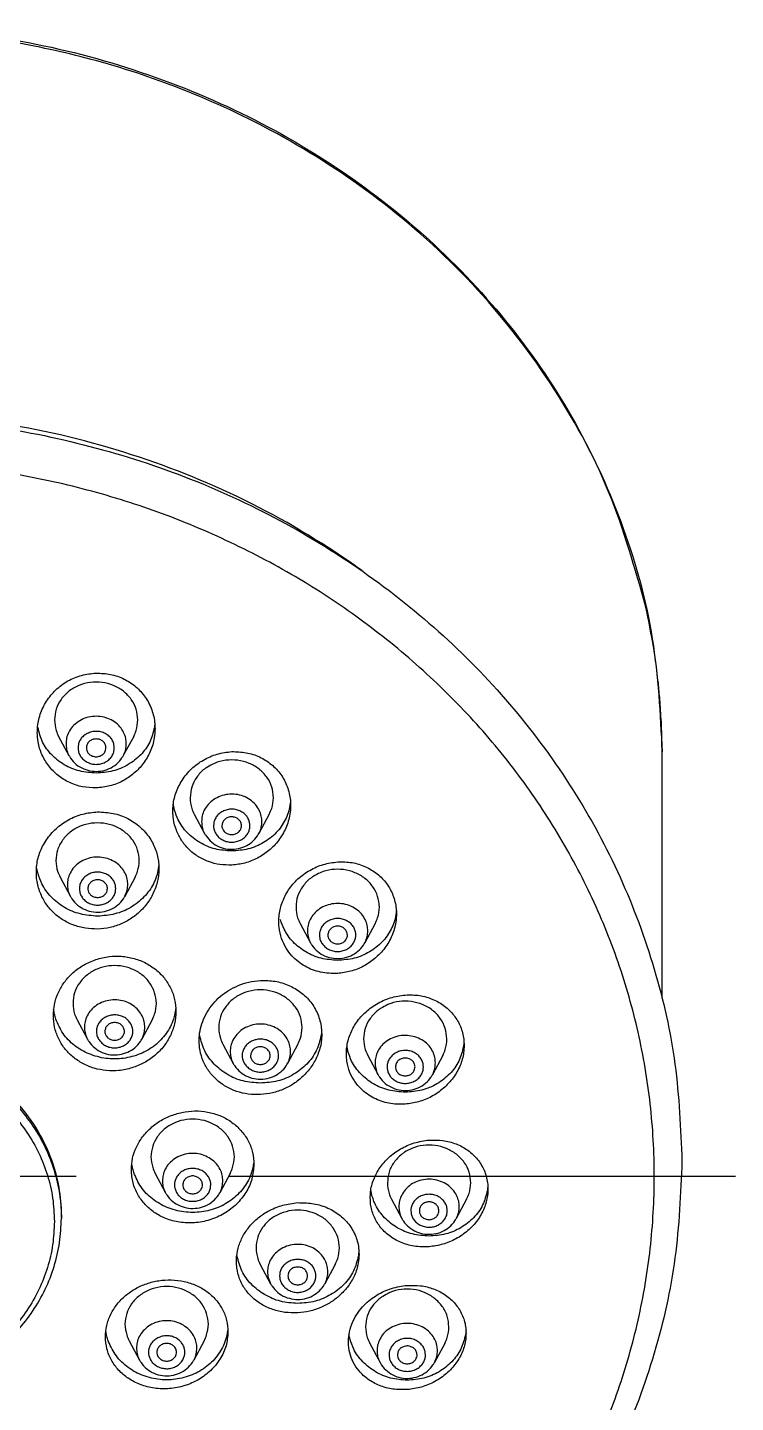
# Model space of a CAD drawing. Header units: millimetres. Extents: x 653 to 1073, y -85 to 509.
# Drawn here: x 815.45 to 821.22, y 172.05 to 183.27 of the extents above; entities that cross this region are included whole.
import ezdxf

# ---------------------------------------------------------------- set-up
doc = ezdxf.new("R2010")
doc.units = ezdxf.units.MM
doc.header["$MEASUREMENT"] = 0
doc.linetypes.add('CENTER', pattern=[2, 1.25, -0.25, 0.25, -0.25])
for name, color, linetype in [('CL', 1, 'CENTER'), ('D', 2, 'Continuous'), ('DWG', 7, 'Continuous')]:
    doc.layers.add(name, color=color, linetype=linetype)

msp = doc.modelspace()

# ---------------------------------------------------------------- linework, layer by layer
at = {"layer": 'CL', "ltscale": 5}
msp.add_line((807.095, 173.9), (821.223, 173.9), dxfattribs=at)
at = {"layer": 'D'}
for p, q in [((815.702, 177.488), (815.786, 177.331)), ((816.314, 177.488), (816.229, 177.331)), ((815.928, 177.395), (815.929, 177.386)), ((816.087, 177.386), (816.088, 177.395)), ((816.808, 176.853), (816.892, 176.696)), ((817.42, 176.853), (817.335, 176.696)), ((817.034, 176.76), (817.034, 176.751)), ((817.193, 176.751), (817.194, 176.76)), ((815.714, 176.34), (815.798, 176.182)), ((815.94, 176.246), (815.94, 176.238)), ((816.099, 176.238), (816.1, 176.246)), ((816.326, 176.34), (816.241, 176.182)), ((817.672, 175.961), (817.756, 175.804)), ((818.283, 175.961), (818.199, 175.804)), ((817.898, 175.868), (817.898, 175.859)), ((818.057, 175.859), (818.058, 175.868)), ((815.853, 175.175), (815.937, 175.018)), ((816.464, 175.175), (816.38, 175.018)), ((816.079, 175.081), (816.079, 175.073)), ((816.238, 175.073), (816.239, 175.081)), ((817.042, 174.977), (817.126, 174.82)), ((817.654, 174.977), (817.569, 174.82)), ((818.223, 174.885), (818.307, 174.728)), ((818.835, 174.885), (818.751, 174.728)), ((817.268, 174.884), (817.268, 174.875)), ((817.427, 174.875), (817.428, 174.884)), ((818.449, 174.791), (818.45, 174.783)), ((818.608, 174.783), (818.609, 174.791)), ((816.489, 173.923), (816.573, 173.765)), ((817.101, 173.923), (817.016, 173.765)), ((816.715, 173.829), (816.716, 173.821)), ((816.874, 173.821), (816.875, 173.829)), ((818.418, 173.712), (818.502, 173.554)), ((819.029, 173.712), (818.945, 173.554)), ((815.724, 173.579), (815.724, 173.556)), ((818.644, 173.618), (818.644, 173.61)), ((818.803, 173.61), (818.804, 173.618)), ((817.346, 173.18), (817.43, 173.023)), ((817.958, 173.18), (817.874, 173.023)), ((817.572, 173.087), (817.573, 173.078)), ((817.731, 173.078), (817.732, 173.087)), ((816.277, 172.557), (816.362, 172.4)), ((816.889, 172.557), (816.805, 172.4)), ((818.24, 172.536), (818.324, 172.379)), ((818.851, 172.536), (818.767, 172.379)), ((816.503, 172.464), (816.504, 172.455)), ((816.663, 172.455), (816.663, 172.464)), ((818.465, 172.442), (818.466, 172.434)), ((818.625, 172.434), (818.625, 172.442))]:
    msp.add_line(p, q, dxfattribs=at)
for points in [[(815.528, 177.521), (815.529, 177.555), (815.552, 177.668), (815.603, 177.775), (815.68, 177.868), (815.777, 177.94), (815.889, 177.986), (816.008, 178.004)], [(816.348, 177.623), (816.334, 177.71), (816.294, 177.79), (816.231, 177.856), (816.149, 177.903), (816.056, 177.928), (815.96, 177.928), (815.867, 177.903), (815.785, 177.856), (815.722, 177.79), (815.682, 177.71), (815.668, 177.623)], [(816.008, 178.004), (816.125, 177.994), (816.235, 177.956), (816.331, 177.893), (816.408, 177.808), (816.461, 177.706), (816.486, 177.592), (816.488, 177.551)], [(815.668, 177.623), (815.682, 177.536), (815.702, 177.488)], [(816.254, 177.429), (816.249, 177.473), (816.232, 177.52), (816.202, 177.567), (816.157, 177.606), (816.102, 177.635), (816.041, 177.65), (815.978, 177.65), (815.916, 177.636), (815.861, 177.607), (815.816, 177.568), (815.784, 177.522), (815.767, 177.474), (815.762, 177.429)], [(816.314, 177.488), (816.334, 177.536), (816.348, 177.623)], [(816.487, 177.591), (816.483, 177.561)], [(816.008, 177.068), (815.897, 177.077), (815.792, 177.111), (815.698, 177.169), (815.621, 177.247), (815.566, 177.339), (815.535, 177.444), (815.528, 177.521)], [(816.008, 177.188), (815.873, 177.206), (815.748, 177.257), (815.645, 177.338), (815.571, 177.442), (815.533, 177.561)], [(816.156, 177.395), (816.153, 177.421), (816.143, 177.45), (816.125, 177.478), (816.098, 177.502), (816.065, 177.519), (816.028, 177.528), (815.99, 177.528), (815.953, 177.519), (815.919, 177.502), (815.892, 177.479), (815.873, 177.451), (815.863, 177.422), (815.86, 177.395)], [(816.088, 177.395), (816.082, 177.422), (816.065, 177.446), (816.039, 177.462), (816.008, 177.467), (815.977, 177.462), (815.951, 177.446), (815.934, 177.422), (815.928, 177.395)], [(816.483, 177.561), (816.445, 177.442), (816.371, 177.338), (816.267, 177.257), (816.143, 177.206), (816.008, 177.188)], [(816.488, 177.551), (816.482, 177.476), (816.449, 177.365), (816.392, 177.267), (816.316, 177.187), (816.225, 177.125), (816.12, 177.084), (816.008, 177.068)], [(815.762, 177.429), (815.767, 177.384), (815.783, 177.337), (815.786, 177.331)], [(815.86, 177.395), (815.863, 177.368), (815.873, 177.339), (815.891, 177.312), (815.918, 177.288), (815.951, 177.271), (815.988, 177.261), (816.026, 177.261), (816.063, 177.27), (816.097, 177.287), (816.124, 177.311), (816.143, 177.339), (816.153, 177.368), (816.156, 177.395)], [(815.928, 177.386), (815.934, 177.367), (815.951, 177.343), (815.977, 177.328), (816.008, 177.322), (816.039, 177.328), (816.065, 177.343), (816.082, 177.367), (816.087, 177.386)], [(816.23, 177.331), (816.232, 177.335), (816.249, 177.383), (816.254, 177.429)], [(816.634, 176.876), (816.635, 176.914), (816.658, 177.024), (816.709, 177.129), (816.786, 177.223), (816.883, 177.295), (816.995, 177.343), (817.114, 177.364)], [(817.114, 177.364), (817.231, 177.355), (817.341, 177.32), (817.437, 177.259), (817.514, 177.177), (817.566, 177.078), (817.592, 176.967), (817.594, 176.925)], [(815.786, 177.331), (815.799, 177.311), (815.845, 177.26), (815.906, 177.223), (815.975, 177.205), (816.046, 177.205), (816.114, 177.225), (816.173, 177.262), (816.218, 177.312), (816.23, 177.331)], [(817.454, 176.988), (817.44, 177.075), (817.4, 177.154), (817.337, 177.221), (817.255, 177.268), (817.162, 177.293), (817.065, 177.293), (816.973, 177.268), (816.916, 177.238)], [(816.916, 177.238), (816.891, 177.221), (816.828, 177.154), (816.788, 177.075), (816.774, 176.988)], [(817.36, 176.793), (817.355, 176.838), (817.338, 176.885), (817.307, 176.931), (817.263, 176.971), (817.208, 177), (817.147, 177.015), (817.083, 177.015), (817.022, 177), (816.967, 176.972), (816.922, 176.933), (816.89, 176.887), (816.873, 176.839), (816.868, 176.793)], [(816.647, 176.885), (816.639, 176.926), (816.637, 176.934)], [(816.774, 176.988), (816.788, 176.901), (816.808, 176.853)], [(817.593, 176.958), (817.589, 176.926), (817.55, 176.807), (817.477, 176.703), (817.373, 176.622), (817.249, 176.57), (817.114, 176.553)], [(817.594, 176.925), (817.588, 176.853), (817.555, 176.74), (817.496, 176.64), (817.417, 176.557), (817.324, 176.495), (817.221, 176.455), (817.114, 176.438)], [(817.42, 176.853), (817.44, 176.901), (817.454, 176.988)], [(815.52, 176.378), (815.522, 176.424), (815.547, 176.536), (815.602, 176.643), (815.681, 176.735), (815.782, 176.807), (815.898, 176.854), (816.02, 176.872)], [(816.02, 176.872), (816.146, 176.86), (816.265, 176.818), (816.367, 176.748), (816.445, 176.658), (816.495, 176.557), (816.517, 176.458), (816.52, 176.41)], [(817.114, 176.438), (817.018, 176.443), (816.925, 176.466), (816.838, 176.509), (816.763, 176.568), (816.704, 176.641), (816.662, 176.722), (816.638, 176.813), (816.634, 176.876)], [(817.114, 176.553), (816.979, 176.57), (816.854, 176.622), (816.751, 176.703), (816.677, 176.807), (816.647, 176.885)], [(816.868, 176.793), (816.872, 176.749), (816.889, 176.701), (816.892, 176.696)], [(817.262, 176.76), (817.259, 176.786), (817.249, 176.815), (817.231, 176.843), (817.204, 176.866), (817.171, 176.884), (817.134, 176.893), (817.096, 176.893), (817.058, 176.884), (817.025, 176.867), (816.998, 176.844), (816.979, 176.816), (816.969, 176.787), (816.966, 176.76)], [(817.194, 176.76), (817.188, 176.787), (817.17, 176.811), (817.144, 176.826), (817.114, 176.832), (817.083, 176.826), (817.057, 176.811), (817.04, 176.787), (817.034, 176.76)], [(817.335, 176.696), (817.338, 176.7), (817.355, 176.748), (817.36, 176.793)], [(816.36, 176.474), (816.346, 176.561), (816.306, 176.641), (816.242, 176.707), (816.161, 176.755), (816.068, 176.779), (815.971, 176.779), (815.878, 176.755), (815.797, 176.707), (815.734, 176.641), (815.693, 176.561), (815.68, 176.474)], [(816.892, 176.696), (816.905, 176.676), (816.951, 176.625), (817.011, 176.588), (817.08, 176.569), (817.152, 176.57), (817.22, 176.59), (817.279, 176.626), (817.324, 176.677), (817.335, 176.696)], [(816.966, 176.76), (816.968, 176.733), (816.979, 176.704), (816.997, 176.676), (817.024, 176.653), (817.057, 176.635), (817.094, 176.626), (817.132, 176.626), (817.169, 176.635), (817.203, 176.652), (817.23, 176.675), (817.249, 176.703), (817.259, 176.732), (817.262, 176.76)], [(817.034, 176.751), (817.04, 176.732), (817.057, 176.708), (817.083, 176.693), (817.114, 176.687), (817.144, 176.693), (817.17, 176.708), (817.188, 176.732), (817.193, 176.751)], [(815.68, 176.474), (815.693, 176.388), (815.714, 176.34)], [(816.266, 176.28), (816.261, 176.324), (816.244, 176.372), (816.213, 176.418), (816.169, 176.458), (816.114, 176.486), (816.053, 176.501), (815.989, 176.502), (815.928, 176.487), (815.872, 176.459), (815.828, 176.42), (815.796, 176.373), (815.778, 176.325), (815.773, 176.28)], [(816.326, 176.34), (816.346, 176.388), (816.36, 176.474)], [(817.498, 175.978), (817.501, 176.032), (817.527, 176.137), (817.578, 176.236), (817.654, 176.325), (817.75, 176.395), (817.861, 176.443), (817.978, 176.464)], [(817.978, 176.464), (818.095, 176.458), (818.205, 176.424), (818.3, 176.366), (818.377, 176.287), (818.429, 176.191), (818.455, 176.084), (818.458, 176.04)], [(816.02, 175.916), (815.92, 175.923), (815.82, 175.95), (815.73, 175.995), (815.657, 176.054), (815.597, 176.125), (815.551, 176.214), (815.524, 176.316), (815.52, 176.378)], [(815.534, 176.368), (815.525, 176.41)], [(816.02, 176.021), (815.879, 176.04), (815.749, 176.093), (815.642, 176.178), (815.565, 176.286), (815.534, 176.368)], [(816.168, 176.246), (816.165, 176.273), (816.155, 176.301), (816.136, 176.329), (816.11, 176.353), (816.077, 176.37), (816.04, 176.379), (816.001, 176.38), (815.964, 176.371), (815.931, 176.354), (815.904, 176.33), (815.885, 176.302), (815.874, 176.273), (815.871, 176.246)], [(816.519, 176.444), (816.515, 176.41), (816.475, 176.286), (816.398, 176.178), (816.29, 176.093), (816.161, 176.04), (816.02, 176.021)], [(816.52, 176.41), (816.517, 176.36), (816.494, 176.258), (816.449, 176.163), (816.385, 176.079), (816.307, 176.012), (816.218, 175.961), (816.122, 175.929), (816.02, 175.916)], [(817.778, 176.345), (817.755, 176.329), (817.692, 176.262), (817.651, 176.183), (817.638, 176.096)], [(818.318, 176.096), (818.304, 176.183), (818.264, 176.262), (818.2, 176.329), (818.119, 176.376), (818.026, 176.401), (817.929, 176.401), (817.836, 176.376), (817.778, 176.345)], [(815.773, 176.28), (815.778, 176.236), (815.795, 176.188), (815.798, 176.183)], [(815.871, 176.246), (815.874, 176.22), (815.884, 176.191), (815.903, 176.163), (815.93, 176.139), (815.963, 176.122), (816, 176.113), (816.038, 176.113), (816.075, 176.122), (816.108, 176.138), (816.135, 176.162), (816.154, 176.19), (816.165, 176.219), (816.168, 176.246)], [(816.1, 176.246), (816.094, 176.274), (816.076, 176.297), (816.05, 176.313), (816.02, 176.319), (815.989, 176.313), (815.963, 176.297), (815.946, 176.274), (815.94, 176.246)], [(815.94, 176.238), (815.946, 176.218), (815.963, 176.195), (815.989, 176.179), (816.02, 176.174), (816.05, 176.179), (816.076, 176.195), (816.094, 176.218), (816.099, 176.238)], [(816.241, 176.183), (816.243, 176.187), (816.261, 176.235), (816.266, 176.28)], [(815.798, 176.183), (815.81, 176.162), (815.857, 176.111), (815.917, 176.075), (815.986, 176.056), (816.058, 176.057), (816.126, 176.076), (816.185, 176.113), (816.23, 176.163), (816.241, 176.183)], [(818.224, 175.901), (818.219, 175.946), (818.202, 175.993), (818.171, 176.04), (818.127, 176.079), (818.072, 176.108), (818.01, 176.123), (817.947, 176.123), (817.886, 176.109), (817.83, 176.08), (817.785, 176.041), (817.754, 175.995), (817.736, 175.947), (817.731, 175.901)], [(817.638, 176.096), (817.651, 176.009), (817.672, 175.961)], [(818.457, 176.068), (818.453, 176.034), (818.414, 175.915), (818.34, 175.811), (818.237, 175.73), (818.113, 175.678), (817.978, 175.661)], [(818.458, 176.04), (818.452, 175.973), (818.42, 175.862), (818.362, 175.762), (818.282, 175.677), (818.188, 175.613), (818.083, 175.572), (817.978, 175.554)], [(818.283, 175.961), (818.304, 176.009), (818.318, 176.096)], [(817.978, 175.554), (817.908, 175.555), (817.839, 175.565), (817.773, 175.584), (817.712, 175.613), (817.656, 175.651), (817.604, 175.699), (817.558, 175.761), (817.521, 175.839), (817.5, 175.932), (817.498, 175.978)], [(817.978, 175.661), (817.842, 175.678), (817.718, 175.73), (817.615, 175.811), (817.541, 175.915), (817.511, 175.993)], [(817.731, 175.901), (817.736, 175.857), (817.753, 175.81), (817.756, 175.804)], [(818.126, 175.868), (818.123, 175.894), (818.113, 175.923), (818.094, 175.951), (818.067, 175.975), (818.034, 175.992), (817.997, 176.001), (817.959, 176.001), (817.922, 175.992), (817.889, 175.975), (817.862, 175.952), (817.843, 175.924), (817.832, 175.895), (817.829, 175.868)], [(818.058, 175.868), (818.051, 175.895), (818.034, 175.919), (818.008, 175.935), (817.978, 175.94), (817.947, 175.935), (817.921, 175.919), (817.904, 175.895), (817.898, 175.868)], [(818.199, 175.804), (818.201, 175.808), (818.219, 175.856), (818.224, 175.901)], [(817.756, 175.804), (817.768, 175.784), (817.815, 175.733), (817.875, 175.696), (817.944, 175.678), (818.016, 175.678), (818.084, 175.698), (818.142, 175.735), (818.188, 175.785), (818.199, 175.804)], [(817.829, 175.868), (817.832, 175.841), (817.842, 175.812), (817.861, 175.785), (817.888, 175.761), (817.921, 175.744), (817.958, 175.734), (817.996, 175.734), (818.033, 175.743), (818.066, 175.76), (818.093, 175.784), (818.112, 175.812), (818.123, 175.841), (818.126, 175.868)], [(817.898, 175.859), (817.904, 175.84), (817.921, 175.816), (817.947, 175.801), (817.978, 175.795), (818.008, 175.801), (818.034, 175.816), (818.051, 175.84), (818.057, 175.859)], [(815.659, 175.211), (815.668, 175.302), (815.696, 175.389), (815.74, 175.47), (815.802, 175.544), (815.882, 175.608), (815.98, 175.658), (816.088, 175.688), (816.197, 175.695), (816.305, 175.679), (816.406, 175.642), (816.494, 175.585), (816.564, 175.515), (816.616, 175.432), (816.648, 175.34), (816.659, 175.244)], [(816.499, 175.31), (816.485, 175.397), (816.445, 175.476), (816.381, 175.543), (816.3, 175.59), (816.207, 175.615), (816.11, 175.615), (816.017, 175.59), (815.936, 175.543), (815.872, 175.476), (815.832, 175.397), (815.819, 175.31)], [(816.848, 175.005), (816.848, 175.011), (816.855, 175.086), (816.877, 175.163), (816.913, 175.238), (816.961, 175.306), (817.019, 175.365), (817.088, 175.415), (817.166, 175.455), (817.252, 175.483), (817.348, 175.497)], [(817.348, 175.497), (817.467, 175.49), (817.579, 175.456), (817.678, 175.399), (817.758, 175.32), (817.815, 175.221), (817.844, 175.111), (817.848, 175.058)], [(816.405, 175.115), (816.4, 175.16), (816.383, 175.207), (816.352, 175.253), (816.308, 175.293), (816.253, 175.322), (816.192, 175.337), (816.128, 175.337), (816.067, 175.322), (816.011, 175.294), (815.966, 175.255), (815.935, 175.209), (815.917, 175.16), (815.912, 175.115)], [(817.688, 175.112), (817.674, 175.199), (817.634, 175.278), (817.57, 175.345), (817.489, 175.392), (817.396, 175.417), (817.299, 175.417), (817.206, 175.392), (817.125, 175.345), (817.062, 175.278), (817.021, 175.199), (817.008, 175.112)], [(818.049, 174.897), (818.051, 174.938), (818.074, 175.042), (818.123, 175.142), (818.198, 175.231), (818.294, 175.304), (818.407, 175.355), (818.529, 175.378)], [(818.529, 175.378), (818.646, 175.374), (818.755, 175.342), (818.85, 175.287), (818.927, 175.211), (818.979, 175.12), (819.006, 175.017), (819.009, 174.968)], [(816.659, 175.244), (816.647, 175.144), (816.613, 175.048), (816.559, 174.96), (816.486, 174.885), (816.398, 174.825), (816.3, 174.784), (816.194, 174.762), (816.09, 174.762), (815.991, 174.781), (815.9, 174.819), (815.818, 174.874), (815.75, 174.944), (815.7, 175.026), (815.669, 175.116), (815.659, 175.211)], [(815.668, 175.223), (815.661, 175.261)], [(815.679, 175.182), (815.668, 175.223)], [(816.649, 175.223), (816.638, 175.182), (816.579, 175.065), (816.486, 174.967), (816.366, 174.898), (816.23, 174.861), (816.087, 174.861), (815.951, 174.898), (815.831, 174.967), (815.738, 175.065), (815.679, 175.182)], [(815.819, 175.31), (815.832, 175.223), (815.853, 175.175)], [(816.464, 175.175), (816.485, 175.223), (816.499, 175.31)], [(816.656, 175.266), (816.649, 175.223)], [(818.328, 175.268), (818.306, 175.253), (818.243, 175.186), (818.203, 175.106), (818.189, 175.02)], [(818.869, 175.02), (818.855, 175.106), (818.815, 175.186), (818.752, 175.253), (818.67, 175.3), (818.577, 175.325), (818.481, 175.325), (818.388, 175.3), (818.328, 175.268)], [(815.912, 175.115), (815.917, 175.071), (815.934, 175.024), (815.937, 175.018)], [(816.307, 175.081), (816.304, 175.108), (816.294, 175.137), (816.275, 175.164), (816.249, 175.188), (816.215, 175.206), (816.178, 175.215), (816.14, 175.215), (816.103, 175.206), (816.07, 175.189), (816.043, 175.165), (816.024, 175.138), (816.013, 175.109), (816.01, 175.081)], [(816.239, 175.081), (816.232, 175.109), (816.215, 175.133), (816.189, 175.148), (816.159, 175.154), (816.128, 175.148), (816.102, 175.133), (816.085, 175.109), (816.079, 175.081)], [(816.38, 175.018), (816.382, 175.022), (816.4, 175.07), (816.405, 175.115)], [(817.008, 175.112), (817.021, 175.025), (817.042, 174.977)], [(817.594, 174.917), (817.589, 174.962), (817.572, 175.009), (817.541, 175.055), (817.497, 175.095), (817.442, 175.124), (817.381, 175.139), (817.317, 175.139), (817.256, 175.125), (817.2, 175.096), (817.155, 175.057), (817.124, 175.011), (817.106, 174.963), (817.101, 174.917)], [(817.654, 174.977), (817.674, 175.025), (817.688, 175.112)], [(812.539, 173.759), (812.583, 173.947), (812.656, 174.133), (812.756, 174.309), (812.882, 174.471), (813.031, 174.616), (813.2, 174.741), (813.387, 174.844), (813.587, 174.922), (813.798, 174.976), (814.014, 175.003), (814.233, 175.003), (814.449, 174.976), (814.66, 174.923), (814.86, 174.844), (815.047, 174.741), (815.216, 174.616), (815.365, 174.471), (815.491, 174.309), (815.592, 174.133), (815.665, 173.947), (815.709, 173.753), (815.721, 173.642)], [(814.124, 175.029), (814.436, 175.001), (814.736, 174.918), (815.013, 174.784), (815.255, 174.604), (815.454, 174.384), (815.602, 174.133), (815.693, 173.861), (815.722, 173.642)], [(815.937, 175.018), (815.949, 174.998), (815.996, 174.947), (816.056, 174.91), (816.125, 174.891), (816.197, 174.892), (816.265, 174.912), (816.323, 174.948), (816.369, 174.999), (816.38, 175.018)], [(816.01, 175.081), (816.013, 175.055), (816.023, 175.026), (816.042, 174.999), (816.069, 174.975), (816.102, 174.957), (816.139, 174.948), (816.177, 174.948), (816.214, 174.957), (816.247, 174.974), (816.274, 174.998), (816.293, 175.025), (816.304, 175.054), (816.307, 175.081)], [(816.079, 175.073), (816.085, 175.054), (816.102, 175.03), (816.128, 175.015), (816.159, 175.009), (816.189, 175.015), (816.215, 175.03), (816.232, 175.054), (816.238, 175.073)], [(817.348, 174.566), (817.249, 174.57), (817.153, 174.592), (817.066, 174.632), (816.989, 174.688), (816.927, 174.757), (816.882, 174.838), (816.855, 174.926), (816.848, 175.005)], [(817.348, 174.659), (817.207, 174.677), (817.077, 174.731), (816.97, 174.815), (816.893, 174.924), (816.853, 175.047)], [(817.496, 174.884), (817.493, 174.91), (817.483, 174.939), (817.464, 174.967), (817.438, 174.99), (817.405, 175.008), (817.368, 175.017), (817.329, 175.017), (817.292, 175.008), (817.259, 174.991), (817.232, 174.968), (817.213, 174.94), (817.202, 174.911), (817.199, 174.884)], [(817.848, 175.058), (817.844, 174.998), (817.815, 174.891), (817.767, 174.8), (817.704, 174.724), (817.629, 174.661), (817.542, 174.613), (817.446, 174.58), (817.348, 174.566)], [(817.843, 175.047), (817.803, 174.924), (817.726, 174.815), (817.618, 174.731), (817.489, 174.677), (817.348, 174.659)], [(817.847, 175.085), (817.843, 175.047)], [(818.189, 175.02), (818.203, 174.933), (818.223, 174.885)], [(818.775, 174.825), (818.77, 174.869), (818.753, 174.917), (818.723, 174.963), (818.678, 175.003), (818.623, 175.031), (818.562, 175.046), (818.499, 175.047), (818.437, 175.032), (818.382, 175.004), (818.337, 174.965), (818.305, 174.919), (818.288, 174.87), (818.283, 174.825)], [(818.835, 174.885), (818.855, 174.933), (818.869, 175.02)], [(812.58, 173.531), (812.594, 173.721), (812.637, 173.907), (812.708, 174.087), (812.804, 174.257), (812.926, 174.413), (813.07, 174.553), (813.233, 174.673), (813.413, 174.773), (813.606, 174.849), (813.809, 174.9), (814.018, 174.926), (814.229, 174.927), (814.438, 174.901), (814.641, 174.849), (814.834, 174.773), (815.014, 174.673), (815.177, 174.553), (815.321, 174.413), (815.443, 174.257), (815.54, 174.087), (815.61, 173.907), (815.653, 173.721), (815.667, 173.531)], [(817.101, 174.917), (817.106, 174.873), (817.123, 174.826), (817.126, 174.82)], [(817.428, 174.884), (817.422, 174.911), (817.404, 174.935), (817.378, 174.951), (817.348, 174.956), (817.317, 174.951), (817.291, 174.935), (817.274, 174.911), (817.268, 174.884)], [(817.569, 174.82), (817.571, 174.824), (817.589, 174.872), (817.594, 174.917)], [(818.529, 174.487), (818.462, 174.487), (818.396, 174.495), (818.333, 174.512), (818.274, 174.537), (818.218, 174.571), (818.166, 174.615), (818.118, 174.673), (818.078, 174.747), (818.053, 174.838), (818.049, 174.897)], [(818.062, 174.917), (818.054, 174.959)], [(818.529, 174.585), (818.394, 174.602), (818.269, 174.654), (818.166, 174.735), (818.092, 174.839), (818.062, 174.917)], [(818.677, 174.791), (818.674, 174.818), (818.664, 174.847), (818.646, 174.874), (818.619, 174.898), (818.586, 174.916), (818.549, 174.925), (818.511, 174.925), (818.474, 174.916), (818.44, 174.899), (818.413, 174.875), (818.394, 174.848), (818.384, 174.819), (818.381, 174.791)], [(819.009, 174.968), (819.005, 174.909), (818.976, 174.802), (818.92, 174.703), (818.84, 174.617), (818.744, 174.55), (818.637, 174.507), (818.529, 174.487)], [(819.004, 174.958), (818.966, 174.839), (818.892, 174.735), (818.788, 174.654), (818.664, 174.602), (818.529, 174.585)], [(819.008, 174.994), (819.004, 174.958)], [(817.126, 174.82), (817.138, 174.8), (817.185, 174.749), (817.245, 174.712), (817.314, 174.694), (817.386, 174.694), (817.454, 174.714), (817.513, 174.751), (817.558, 174.801), (817.569, 174.82)], [(817.199, 174.884), (817.202, 174.857), (817.212, 174.828), (817.231, 174.801), (817.258, 174.777), (817.291, 174.759), (817.328, 174.75), (817.366, 174.75), (817.403, 174.759), (817.436, 174.776), (817.463, 174.8), (817.482, 174.828), (817.493, 174.856), (817.496, 174.884)], [(817.268, 174.875), (817.274, 174.856), (817.291, 174.832), (817.317, 174.817), (817.348, 174.811), (817.378, 174.817), (817.404, 174.832), (817.422, 174.856), (817.427, 174.875)], [(818.283, 174.825), (818.288, 174.781), (818.304, 174.733), (818.307, 174.728)], [(818.381, 174.791), (818.384, 174.765), (818.394, 174.736), (818.412, 174.708), (818.439, 174.685), (818.472, 174.667), (818.509, 174.658), (818.547, 174.658), (818.584, 174.667), (818.618, 174.684), (818.645, 174.707), (818.664, 174.735), (818.674, 174.764), (818.677, 174.791)], [(818.609, 174.791), (818.603, 174.819), (818.586, 174.843), (818.56, 174.858), (818.529, 174.864), (818.498, 174.858), (818.472, 174.843), (818.455, 174.819), (818.449, 174.791)], [(818.45, 174.783), (818.455, 174.764), (818.472, 174.74), (818.498, 174.724), (818.529, 174.719), (818.56, 174.724), (818.586, 174.74), (818.603, 174.764), (818.608, 174.783)], [(818.751, 174.728), (818.753, 174.732), (818.77, 174.78), (818.775, 174.825)], [(818.307, 174.728), (818.32, 174.707), (818.366, 174.657), (818.427, 174.62), (818.496, 174.601), (818.567, 174.602), (818.635, 174.622), (818.694, 174.658), (818.739, 174.709), (818.751, 174.728)], [(816.295, 173.953), (816.305, 174.047), (816.336, 174.136), (816.386, 174.22), (816.453, 174.293), (816.537, 174.355), (816.632, 174.399), (816.734, 174.425), (816.839, 174.432), (816.943, 174.417), (817.04, 174.384), (817.126, 174.331), (817.197, 174.263), (817.251, 174.182), (817.284, 174.092), (817.295, 173.997)], [(817.135, 174.057), (817.121, 174.144), (817.081, 174.224), (817.018, 174.29), (816.936, 174.338), (816.843, 174.362), (816.747, 174.362), (816.654, 174.338), (816.572, 174.29), (816.509, 174.224), (816.469, 174.144), (816.455, 174.057)], [(818.244, 173.723), (818.246, 173.772), (818.272, 173.873), (818.322, 173.968), (818.396, 174.053), (818.491, 174.122), (818.602, 174.171), (818.724, 174.195)], [(819.064, 173.846), (819.05, 173.933), (819.01, 174.013), (818.946, 174.079), (818.865, 174.126), (818.772, 174.151), (818.675, 174.151), (818.582, 174.126), (818.523, 174.095)], [(818.724, 174.195), (818.836, 174.191), (818.944, 174.163), (819.04, 174.111), (819.118, 174.037), (819.172, 173.948), (819.2, 173.847), (819.204, 173.796)], [(817.295, 173.997), (817.278, 173.879), (817.229, 173.768), (817.152, 173.672), (817.053, 173.596), (816.934, 173.543), (816.809, 173.52), (816.688, 173.525), (816.576, 173.555), (816.482, 173.605), (816.407, 173.67), (816.348, 173.751), (816.309, 173.845), (816.295, 173.953)], [(816.304, 173.971), (816.298, 174.006)], [(816.455, 174.057), (816.469, 173.971), (816.489, 173.923)], [(817.041, 173.863), (817.036, 173.907), (817.019, 173.955), (816.989, 174.001), (816.944, 174.04), (816.889, 174.069), (816.828, 174.084), (816.765, 174.084), (816.703, 174.07), (816.648, 174.042), (816.603, 174.003), (816.571, 173.956), (816.554, 173.908), (816.549, 173.863)], [(817.101, 173.923), (817.121, 173.971), (817.135, 174.057)], [(817.293, 174.014), (817.286, 173.971)], [(818.523, 174.095), (818.501, 174.079), (818.438, 174.013), (818.397, 173.933), (818.384, 173.846)], [(816.315, 173.93), (816.304, 173.971)], [(817.286, 173.971), (817.275, 173.93), (817.216, 173.812), (817.122, 173.715), (817.003, 173.645), (816.866, 173.609), (816.724, 173.609), (816.587, 173.645), (816.467, 173.715), (816.374, 173.812), (816.315, 173.93)], [(816.943, 173.829), (816.94, 173.856), (816.93, 173.884), (816.912, 173.912), (816.885, 173.936), (816.852, 173.953), (816.815, 173.962), (816.777, 173.962), (816.739, 173.954), (816.706, 173.937), (816.679, 173.913), (816.66, 173.885), (816.65, 173.856), (816.647, 173.829)], [(816.875, 173.829), (816.869, 173.857), (816.851, 173.88), (816.826, 173.896), (816.795, 173.902), (816.764, 173.896), (816.738, 173.88), (816.721, 173.857), (816.715, 173.829)], [(818.97, 173.652), (818.965, 173.696), (818.948, 173.744), (818.917, 173.79), (818.873, 173.829), (818.818, 173.858), (818.757, 173.873), (818.693, 173.873), (818.632, 173.859), (818.576, 173.831), (818.531, 173.791), (818.5, 173.745), (818.482, 173.697), (818.477, 173.652)], [(816.549, 173.863), (816.553, 173.819), (816.57, 173.771), (816.573, 173.766)], [(816.573, 173.765), (816.586, 173.745), (816.632, 173.694), (816.692, 173.658), (816.762, 173.639), (816.833, 173.64), (816.901, 173.659), (816.96, 173.696), (817.005, 173.746), (817.016, 173.765)], [(816.647, 173.829), (816.65, 173.803), (816.66, 173.774), (816.678, 173.746), (816.705, 173.722), (816.738, 173.705), (816.775, 173.696), (816.813, 173.696), (816.85, 173.704), (816.884, 173.721), (816.911, 173.745), (816.93, 173.773), (816.94, 173.802), (816.943, 173.829)], [(816.715, 173.821), (816.721, 173.801), (816.738, 173.778), (816.764, 173.762), (816.795, 173.757), (816.826, 173.762), (816.851, 173.778), (816.869, 173.801), (816.874, 173.821)], [(817.017, 173.766), (817.019, 173.77), (817.036, 173.818), (817.041, 173.863)], [(818.257, 173.744), (818.248, 173.784)], [(818.384, 173.846), (818.397, 173.759), (818.418, 173.712)], [(819.204, 173.796), (819.2, 173.743), (819.172, 173.639), (819.118, 173.541), (819.04, 173.456), (818.943, 173.389), (818.835, 173.345), (818.724, 173.324)], [(819.199, 173.784), (819.16, 173.665), (819.086, 173.561), (818.983, 173.48), (818.859, 173.429), (818.724, 173.411)], [(819.029, 173.712), (819.05, 173.759), (819.064, 173.846)], [(819.203, 173.821), (819.199, 173.784)], [(817.152, 173.206), (817.154, 173.243), (817.173, 173.334), (817.211, 173.421), (817.268, 173.5), (817.34, 173.568), (817.427, 173.623), (817.53, 173.663), (817.652, 173.684)], [(817.652, 173.684), (817.768, 173.678), (817.884, 173.646), (817.987, 173.587), (818.068, 173.508), (818.125, 173.409), (818.15, 173.3), (818.152, 173.263)], [(818.724, 173.324), (818.601, 173.329), (818.491, 173.361), (818.397, 173.416), (818.323, 173.489), (818.273, 173.576), (818.247, 173.672), (818.244, 173.723)], [(818.27, 173.704), (818.257, 173.744)], [(818.724, 173.411), (818.588, 173.429), (818.464, 173.48), (818.361, 173.561), (818.287, 173.665), (818.27, 173.704)], [(818.477, 173.652), (818.482, 173.608), (818.499, 173.56), (818.502, 173.554)], [(818.872, 173.618), (818.869, 173.644), (818.859, 173.673), (818.84, 173.701), (818.813, 173.725), (818.78, 173.742), (818.743, 173.751), (818.705, 173.751), (818.668, 173.743), (818.635, 173.726), (818.608, 173.702), (818.589, 173.674), (818.578, 173.645), (818.575, 173.618)], [(818.804, 173.618), (818.797, 173.646), (818.78, 173.669), (818.754, 173.685), (818.724, 173.69), (818.693, 173.685), (818.667, 173.669), (818.65, 173.646), (818.644, 173.618)], [(818.945, 173.554), (818.947, 173.559), (818.965, 173.607), (818.97, 173.652)], [(812.524, 173.556), (812.538, 173.358), (812.583, 173.164), (812.656, 172.977), (812.756, 172.801), (812.882, 172.638), (813.031, 172.493), (813.201, 172.367), (813.387, 172.264), (813.588, 172.185), (813.799, 172.131), (814.015, 172.104), (814.234, 172.104), (814.451, 172.131), (814.661, 172.185), (814.861, 172.264), (815.048, 172.368), (815.217, 172.494), (815.366, 172.639), (815.492, 172.801), (815.592, 172.977), (815.665, 173.164), (815.709, 173.358), (815.724, 173.556)], [(815.721, 173.642), (815.723, 173.579)], [(815.722, 173.642), (815.724, 173.579)], [(815.723, 173.579), (815.724, 173.556)], [(817.992, 173.315), (817.978, 173.402), (817.938, 173.481), (817.875, 173.548), (817.793, 173.595), (817.7, 173.62), (817.604, 173.62), (817.511, 173.595), (817.429, 173.548), (817.366, 173.481), (817.326, 173.402), (817.312, 173.315)], [(818.502, 173.554), (818.514, 173.534), (818.561, 173.483), (818.621, 173.447), (818.69, 173.428), (818.762, 173.429), (818.83, 173.448), (818.888, 173.485), (818.934, 173.535), (818.945, 173.554)], [(818.575, 173.618), (818.578, 173.591), (818.588, 173.563), (818.607, 173.535), (818.634, 173.511), (818.667, 173.494), (818.704, 173.485), (818.742, 173.485), (818.779, 173.493), (818.812, 173.51), (818.839, 173.534), (818.858, 173.562), (818.869, 173.591), (818.872, 173.618)], [(818.644, 173.61), (818.65, 173.59), (818.667, 173.567), (818.693, 173.551), (818.724, 173.545), (818.754, 173.551), (818.78, 173.567), (818.797, 173.59), (818.803, 173.61)], [(815.667, 173.531), (815.653, 173.341), (815.61, 173.154), (815.54, 172.975), (815.443, 172.805), (815.321, 172.649), (815.178, 172.509), (815.014, 172.389), (814.834, 172.289), (814.641, 172.213), (814.438, 172.161), (814.229, 172.135), (814.018, 172.135), (813.81, 172.161), (813.606, 172.213), (813.413, 172.289), (813.233, 172.388), (813.07, 172.509), (812.926, 172.649), (812.804, 172.805), (812.708, 172.975), (812.637, 173.154), (812.594, 173.341), (812.58, 173.531)], [(817.312, 173.315), (817.326, 173.228), (817.346, 173.18)], [(817.898, 173.121), (817.893, 173.165), (817.877, 173.212), (817.846, 173.258), (817.801, 173.298), (817.746, 173.327), (817.685, 173.342), (817.622, 173.342), (817.56, 173.328), (817.505, 173.299), (817.46, 173.26), (817.428, 173.214), (817.411, 173.166), (817.406, 173.121)], [(817.958, 173.18), (817.978, 173.228), (817.992, 173.315)], [(817.652, 172.785), (817.548, 172.789), (817.448, 172.813), (817.357, 172.855), (817.28, 172.913), (817.22, 172.983), (817.178, 173.063), (817.156, 173.151), (817.152, 173.206)], [(817.652, 172.862), (817.511, 172.88), (817.382, 172.934), (817.274, 173.018), (817.197, 173.127), (817.157, 173.25)], [(817.8, 173.087), (817.797, 173.113), (817.787, 173.142), (817.769, 173.17), (817.742, 173.194), (817.709, 173.211), (817.672, 173.22), (817.634, 173.22), (817.597, 173.211), (817.563, 173.194), (817.536, 173.171), (817.517, 173.143), (817.507, 173.114), (817.504, 173.087)], [(818.152, 173.263), (818.146, 173.192), (818.115, 173.091), (818.064, 173.004), (818.002, 172.934), (817.931, 172.878), (817.845, 172.831), (817.749, 172.799), (817.652, 172.785)], [(818.147, 173.25), (818.107, 173.127), (818.03, 173.018), (817.922, 172.934), (817.793, 172.88), (817.652, 172.862)], [(818.151, 173.288), (818.147, 173.25)], [(817.406, 173.121), (817.411, 173.076), (817.428, 173.029), (817.43, 173.023)], [(817.732, 173.087), (817.726, 173.114), (817.709, 173.138), (817.683, 173.154), (817.652, 173.159), (817.621, 173.154), (817.595, 173.138), (817.578, 173.114), (817.572, 173.087)], [(817.874, 173.023), (817.876, 173.027), (817.893, 173.075), (817.898, 173.121)], [(816.083, 172.59), (816.094, 172.681), (816.127, 172.773), (816.18, 172.856), (816.248, 172.926), (816.329, 172.982), (816.42, 173.023), (816.518, 173.047), (816.621, 173.054), (816.726, 173.041), (816.825, 173.008), (816.912, 172.958), (816.984, 172.891), (817.038, 172.812), (817.072, 172.724), (817.083, 172.63)], [(816.923, 172.692), (816.909, 172.779), (816.869, 172.859), (816.806, 172.925), (816.724, 172.972), (816.632, 172.997), (816.535, 172.997), (816.442, 172.972), (816.361, 172.925), (816.297, 172.859), (816.257, 172.779), (816.243, 172.692)], [(817.43, 173.023), (817.443, 173.003), (817.489, 172.952), (817.55, 172.915), (817.619, 172.897), (817.69, 172.897), (817.758, 172.917), (817.817, 172.954), (817.862, 173.004), (817.874, 173.023)], [(817.504, 173.087), (817.507, 173.06), (817.517, 173.032), (817.535, 173.004), (817.562, 172.98), (817.595, 172.963), (817.632, 172.953), (817.67, 172.953), (817.707, 172.962), (817.741, 172.979), (817.768, 173.003), (817.787, 173.031), (817.797, 173.06), (817.8, 173.087)], [(817.573, 173.078), (817.578, 173.059), (817.595, 173.035), (817.621, 173.02), (817.652, 173.014), (817.683, 173.02), (817.709, 173.035), (817.726, 173.059), (817.732, 173.078)], [(818.065, 172.549), (818.074, 172.629), (818.102, 172.714), (818.145, 172.789), (818.194, 172.848), (818.246, 172.894), (818.3, 172.931), (818.356, 172.961), (818.417, 172.984), (818.481, 173), (818.545, 173.009)], [(818.885, 172.671), (818.872, 172.757), (818.831, 172.837), (818.768, 172.903), (818.687, 172.951), (818.594, 172.976), (818.497, 172.976), (818.404, 172.951), (818.345, 172.919)], [(818.545, 173.009), (818.653, 173.006), (818.76, 172.98), (818.857, 172.93), (818.937, 172.858), (818.992, 172.772), (819.021, 172.674), (819.025, 172.619)], [(818.345, 172.919), (818.323, 172.903), (818.259, 172.837), (818.219, 172.757), (818.205, 172.671)], [(816.243, 172.692), (816.257, 172.605), (816.277, 172.557)], [(816.829, 172.498), (816.825, 172.542), (816.808, 172.589), (816.777, 172.635), (816.732, 172.675), (816.678, 172.704), (816.616, 172.719), (816.553, 172.719), (816.491, 172.705), (816.436, 172.676), (816.391, 172.637), (816.359, 172.591), (816.342, 172.543), (816.337, 172.498)], [(816.889, 172.557), (816.909, 172.605), (816.923, 172.692)], [(817.081, 172.648), (817.074, 172.606)], [(818.205, 172.671), (818.219, 172.584), (818.24, 172.536)], [(818.792, 172.476), (818.787, 172.52), (818.77, 172.568), (818.739, 172.614), (818.695, 172.654), (818.64, 172.682), (818.578, 172.697), (818.515, 172.698), (818.454, 172.683), (818.398, 172.655), (818.353, 172.616), (818.322, 172.569), (818.304, 172.521), (818.299, 172.476)], [(818.851, 172.536), (818.872, 172.584), (818.885, 172.671)], [(819.025, 172.645), (819.021, 172.609)], [(817.083, 172.63), (817.067, 172.516), (817.018, 172.408), (816.942, 172.315), (816.845, 172.242), (816.73, 172.191), (816.605, 172.167), (816.483, 172.171), (816.368, 172.2), (816.27, 172.251), (816.191, 172.318), (816.133, 172.399), (816.096, 172.491), (816.083, 172.59)], [(816.092, 172.606), (816.086, 172.641)], [(816.103, 172.564), (816.092, 172.606)], [(817.074, 172.606), (817.063, 172.564), (817.004, 172.447), (816.911, 172.349), (816.791, 172.28), (816.654, 172.243), (816.512, 172.243), (816.375, 172.28), (816.256, 172.349), (816.163, 172.447), (816.103, 172.564)], [(816.731, 172.464), (816.729, 172.49), (816.718, 172.519), (816.7, 172.547), (816.673, 172.571), (816.64, 172.588), (816.603, 172.597), (816.565, 172.597), (816.528, 172.588), (816.494, 172.571), (816.467, 172.548), (816.448, 172.52), (816.438, 172.491), (816.435, 172.464)], [(816.663, 172.464), (816.657, 172.491), (816.64, 172.515), (816.614, 172.531), (816.583, 172.536), (816.553, 172.531), (816.527, 172.515), (816.509, 172.491), (816.503, 172.464)], [(818.545, 172.159), (818.428, 172.163), (818.318, 172.193), (818.225, 172.244), (818.153, 172.311), (818.105, 172.383), (818.077, 172.458), (818.065, 172.541), (818.065, 172.549)], [(818.079, 172.568), (818.07, 172.608)], [(818.545, 172.236), (818.41, 172.253), (818.286, 172.305), (818.183, 172.386), (818.109, 172.49), (818.079, 172.568)], [(818.694, 172.442), (818.691, 172.469), (818.681, 172.498), (818.662, 172.525), (818.635, 172.549), (818.602, 172.567), (818.565, 172.576), (818.527, 172.576), (818.49, 172.567), (818.457, 172.55), (818.43, 172.526), (818.411, 172.498), (818.4, 172.47), (818.397, 172.442)], [(819.025, 172.619), (819.022, 172.572), (818.996, 172.469), (818.943, 172.375), (818.866, 172.291), (818.771, 172.225), (818.662, 172.18), (818.545, 172.159)], [(819.021, 172.609), (818.982, 172.49), (818.908, 172.386), (818.805, 172.305), (818.681, 172.253), (818.545, 172.236)], [(816.337, 172.498), (816.342, 172.453), (816.359, 172.406), (816.362, 172.4)], [(816.435, 172.464), (816.438, 172.437), (816.448, 172.409), (816.466, 172.381), (816.493, 172.357), (816.526, 172.34), (816.563, 172.331), (816.602, 172.33), (816.639, 172.339), (816.672, 172.356), (816.699, 172.38), (816.718, 172.408), (816.728, 172.437), (816.731, 172.464)], [(816.504, 172.455), (816.509, 172.436), (816.527, 172.412), (816.553, 172.397), (816.583, 172.391), (816.614, 172.397), (816.64, 172.412), (816.657, 172.436), (816.663, 172.455)], [(816.805, 172.4), (816.807, 172.404), (816.824, 172.452), (816.829, 172.498)], [(818.299, 172.476), (818.304, 172.432), (818.321, 172.384), (818.324, 172.379)], [(818.397, 172.442), (818.4, 172.416), (818.41, 172.387), (818.429, 172.359), (818.455, 172.335), (818.489, 172.318), (818.526, 172.309), (818.564, 172.309), (818.601, 172.318), (818.634, 172.335), (818.661, 172.358), (818.68, 172.386), (818.691, 172.415), (818.694, 172.442)], [(818.625, 172.442), (818.619, 172.47), (818.602, 172.494), (818.576, 172.509), (818.545, 172.515), (818.515, 172.509), (818.489, 172.494), (818.472, 172.47), (818.465, 172.442)], [(818.466, 172.434), (818.472, 172.415), (818.489, 172.391), (818.515, 172.375), (818.545, 172.37), (818.576, 172.375), (818.602, 172.391), (818.619, 172.415), (818.625, 172.434)], [(818.767, 172.379), (818.769, 172.383), (818.787, 172.431), (818.792, 172.476)], [(816.362, 172.4), (816.374, 172.38), (816.42, 172.329), (816.481, 172.292), (816.55, 172.274), (816.621, 172.274), (816.689, 172.294), (816.748, 172.331), (816.793, 172.381), (816.805, 172.4)], [(818.324, 172.379), (818.336, 172.358), (818.383, 172.308), (818.443, 172.271), (818.512, 172.252), (818.583, 172.253), (818.651, 172.273), (818.71, 172.309), (818.755, 172.36), (818.767, 172.379)]]:
    msp.add_spline(points, degree=3, dxfattribs=at)
at = {"layer": 'DWG'}
msp.add_line((820.624, 175.352), (820.624, 177.362), dxfattribs=at)
for points in [[(814.124, 183.271), (815.142, 183.198), (816.135, 182.982), (817.078, 182.626), (817.948, 182.141), (818.723, 181.538), (819.385, 180.832), (819.917, 180.041), (820.307, 179.185), (820.544, 178.285), (820.624, 177.362)], [(820.492, 178.542), (820.188, 179.483), (819.71, 180.373), (819.075, 181.179), (818.306, 181.871), (817.486, 182.403), (816.703, 182.769), (815.968, 183.011), (815.292, 183.157), (814.68, 183.231), (814.124, 183.253)], [(818.179, 178.838), (818.117, 178.882), (817.218, 179.415), (816.234, 179.806), (815.193, 180.045), (814.124, 180.125)], [(814.124, 180.089), (814.995, 180.037), (815.851, 179.881), (816.678, 179.626), (817.46, 179.274), (818.185, 178.832), (818.84, 178.308), (819.414, 177.711), (819.897, 177.051), (820.281, 176.34), (820.56, 175.589), (820.729, 174.813), (820.786, 174.023)], [(814.124, 168.066), (814.775, 168.096), (815.419, 168.186), (816.051, 168.334), (816.662, 168.539), (817.247, 168.799), (817.801, 169.112), (818.316, 169.473), (818.789, 169.881), (819.214, 170.329), (819.586, 170.814), (819.902, 171.331), (820.16, 171.874), (820.355, 172.438), (820.486, 173.016), (820.552, 173.604), (820.552, 174.195), (820.486, 174.783), (820.355, 175.362), (820.16, 175.926), (819.902, 176.469), (819.586, 176.986), (819.214, 177.471), (818.789, 177.919), (818.316, 178.326), (817.801, 178.688), (817.247, 179), (816.662, 179.261), (816.051, 179.466), (815.419, 179.614), (814.775, 179.703), (814.124, 179.733)], [(820.503, 178.492), (820.492, 178.542)], [(820.552, 178.234), (820.503, 178.492)], [(820.568, 178.13), (820.552, 178.234)], [(820.594, 177.922), (820.568, 178.13)], [(820.606, 177.792), (820.594, 177.922)], [(820.618, 177.606), (820.606, 177.792)], [(820.624, 177.362), (820.62, 177.551), (820.618, 177.606)], [(820.786, 174.023), (820.729, 173.233), (820.56, 172.456), (820.281, 171.706), (819.897, 170.995), (819.414, 170.335), (818.84, 169.737), (818.184, 169.213), (817.459, 168.771), (816.677, 168.419), (815.851, 168.164), (814.995, 168.008), (814.124, 167.956)]]:
    msp.add_spline(points, degree=3, dxfattribs=at)

doc.saveas('drawing.dxf')
